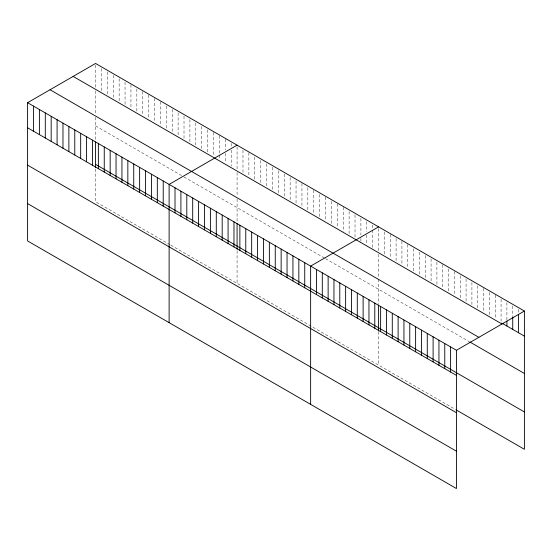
<?xml version="1.0" encoding="UTF-8"?>
<svg xmlns="http://www.w3.org/2000/svg" width="552" height="552" viewBox="0 0 552 552"><rect width="100%" height="100%" fill="white"/><g stroke="black" fill="none" stroke-linecap="round" stroke-linejoin="round"><path stroke-width="0.41" stroke-dasharray="2.76 2.07" d="M95.565 90.88L95.565 113.443M237.077 172.583L237.077 195.146M378.596 254.293L378.596 278.408M95.565 125.89L183.271 176.53M184.009 176.957L324.79 258.239M325.528 258.66L468.993 341.495M170.009 244.695L95.565 201.715L95.565 168.263M170.74 245.122L454.413 408.894M518.569 309.355L518.569 313.536M512.739 305.987L512.739 316.02M506.902 302.62L506.902 320.181M501.071 299.253L501.071 321.83M495.241 295.044L495.241 318.463M489.41 292.519L489.41 315.095M483.573 288.31L483.573 311.728M477.742 285.784L477.742 308.361M471.912 282.417L471.912 304.994M466.081 279.05L466.081 301.627M460.244 275.683L460.244 299.094M454.413 271.474L454.413 294.892M448.583 268.948L448.583 291.525M442.752 264.739L442.752 288.158M436.915 262.214L436.915 284.791M431.084 258.847L431.084 281.423M425.254 255.479L425.254 278.891M419.423 252.112L419.423 274.689M413.586 248.745L413.586 271.322M407.755 244.536L407.755 267.955M401.925 241.169L401.925 264.587M396.094 238.643L396.094 261.22M390.257 234.434L390.257 257.853M384.427 231.909L384.427 255.321M378.596 228.542L378.596 251.119M378.596 279.188L378.596 304.531M378.596 331.669L378.596 365.12M372.697 225.133L372.697 229.315M372.697 230.149L372.697 248.552M366.804 221.732L366.804 231.764M366.804 235.111L366.804 244.308M360.904 218.323L360.904 235.055M360.904 238.395L360.904 241.742M355.012 214.921L355.012 238.34M349.112 211.519L349.112 234.931M343.22 207.276L343.22 231.529M337.32 203.874L337.32 227.286M331.421 201.307L331.421 223.884M325.528 197.064L325.528 220.483M319.629 194.497L319.629 217.074M313.736 190.254L313.736 213.672M307.837 187.687L307.837 210.271M301.944 183.443L301.944 206.862M296.044 180.877L296.044 203.46M290.145 177.475L290.145 200.052M284.252 174.073L284.252 196.65M278.353 170.665L278.353 193.248M272.46 167.263L272.46 189.84M266.561 163.854L266.561 187.273M260.668 160.453L260.668 183.871M254.769 157.051L254.769 180.463M248.869 152.807L248.869 176.226M242.977 150.241L242.977 172.817M237.077 146.839L237.077 169.416M237.077 199.037L237.077 222.028M237.077 250.739L237.077 283.417M231.184 143.43L231.184 146.777M231.184 150.123L231.184 166.014M225.285 139.194L225.285 150.061M225.285 153.408L225.285 162.605M219.392 135.785L219.392 154.187M219.392 155.022L219.392 159.204M213.493 132.383L213.493 155.795M207.593 129.817L207.593 152.393M201.701 126.408L201.701 148.992M195.801 123.006L195.801 145.583M189.909 119.598L189.909 142.181M184.009 116.196L184.009 138.78M178.117 112.794L178.117 136.206M172.217 109.386L172.217 132.804M166.325 105.984L166.325 129.403M160.425 101.74L160.425 125.994M154.525 98.339L154.525 121.757M148.633 94.937L148.633 118.349M142.733 91.528L142.733 114.947M136.841 88.962L136.841 111.545M130.941 84.718L130.941 108.137M125.049 82.151L125.049 104.735M119.149 78.75L119.149 101.326M113.25 75.348L113.25 97.925M107.357 71.939L107.357 94.523M101.458 68.538L101.458 91.115M95.565 65.129L95.565 87.713M95.565 117.335L95.565 141.126"/><path stroke-width="0.83" d="M27.6 102.7L456.435 350.285L456.435 488.541L27.6 240.955L27.6 102.7L95.565 63.459L524.4 311.045L524.4 449.3L455.869 409.736M237.077 145.162L169.119 184.402L169.119 322.658M378.596 226.865L310.631 266.105L310.631 404.361M456.435 350.285L524.4 311.045M501.802 323.086L524.4 336.133M73.133 76.411L501.975 323.996M50.025 89.748L478.867 337.334M469.724 341.916L524.4 373.483M95.565 164.372L524.4 411.958M27.6 127.788L456.435 375.374M27.6 165.131L456.435 412.717M27.6 203.605L456.435 451.198M518.569 314.371L518.569 332.766M512.739 316.855L512.739 329.399M506.902 321.016L506.902 326.032M450.604 346.918L450.604 372.007M444.774 343.551L444.774 368.639M438.943 340.184L438.943 365.272M433.106 336.817L433.106 361.905M427.276 333.449L427.276 358.538M421.445 330.082L421.445 355.171M415.615 326.715L415.615 351.803M409.777 323.348L409.777 348.436M403.947 319.981L403.947 345.069M398.116 316.613L398.116 341.702M392.286 313.246L392.286 338.335M386.448 309.879L386.448 334.967M380.618 306.512L380.618 331.6M378.596 305.332L378.596 330.889M374.787 303.145L374.787 328.233M368.957 299.777L368.957 324.866M363.119 296.41L363.119 321.499M357.289 293.043L357.289 318.131M351.458 289.676L351.458 314.764M345.628 286.309L345.628 311.397M339.79 282.941L339.79 308.03M333.96 279.574L333.96 304.663M328.13 276.207L328.13 301.295M322.299 272.84L322.299 297.928M316.462 269.473L316.462 294.561M304.738 262.704L304.738 287.792M298.839 259.295L298.839 284.383M292.94 255.893L292.94 280.982M287.047 252.485L287.047 277.573M281.147 249.083L281.147 274.171M275.255 245.681L275.255 270.77M269.355 242.273L269.355 267.361M263.463 238.871L263.463 263.959M257.563 235.469L257.563 260.558M251.671 232.061L251.671 257.149M245.771 228.659L245.771 253.747M239.872 225.25L239.872 250.339M237.077 223.629L237.077 249.187M233.979 221.849L233.979 246.937M228.079 218.447L228.079 243.535M222.187 215.038L222.187 240.127M216.287 211.637L216.287 236.725M210.395 208.228L210.395 233.317M204.495 204.827L204.495 229.915M198.596 201.425L198.596 226.513M192.703 198.016L192.703 223.105M186.804 194.614L186.804 219.703M180.911 191.213L180.911 216.301M175.012 187.804L175.012 212.893M163.219 180.994L163.219 206.082M157.32 177.592L157.32 202.681M151.427 174.19L151.427 199.279M145.528 170.782L145.528 195.87M139.635 167.38L139.635 192.469M133.736 163.978L133.736 189.067M127.843 160.57L127.843 185.658M121.944 157.168L121.944 182.257M116.044 153.76L116.044 178.848M110.152 150.358L110.152 175.446M104.252 146.956L104.252 172.045M98.359 143.548L98.359 168.636M95.565 141.926L95.565 167.484M92.46 140.146L92.46 165.234M86.567 136.744L86.567 161.833M80.668 133.336L80.668 158.424M74.775 129.934L74.775 155.022M68.876 126.525L68.876 151.614M62.976 123.124L62.976 148.212M57.084 119.722L57.084 144.81M51.184 116.313L51.184 141.402M45.292 112.912L45.292 138M39.392 109.503L39.392 134.591M33.499 106.101L33.499 131.19"/></g></svg>
